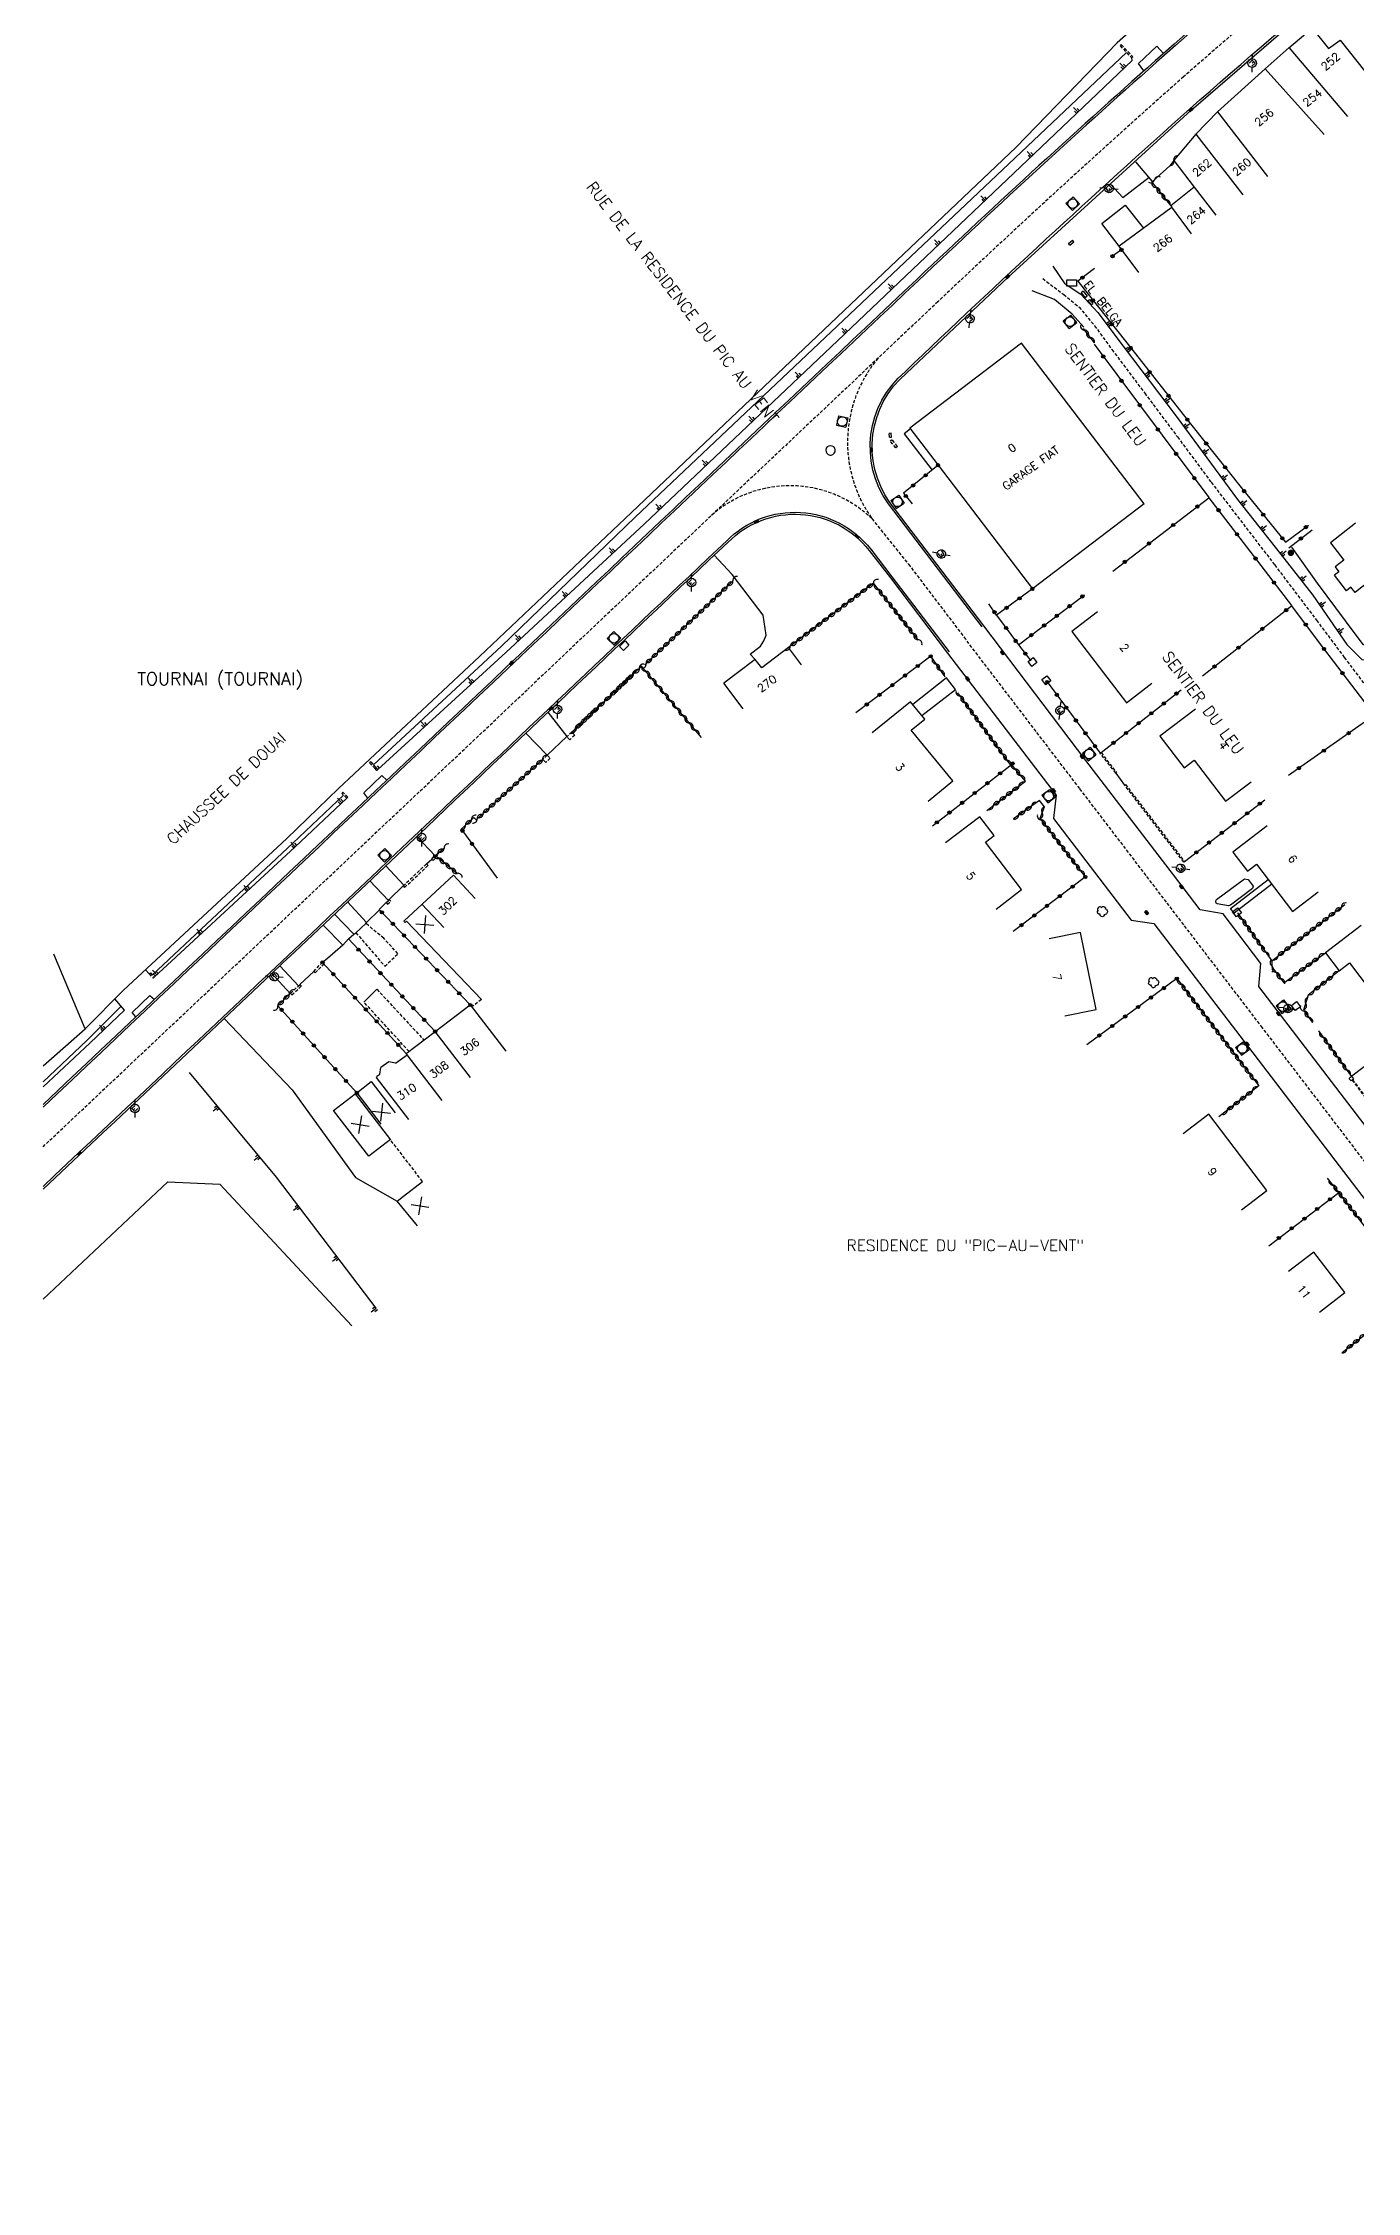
# Model space of a CAD drawing. Header units: millimetres. Extents: x 79000 to 80000, y 143000 to 144000.
# Drawn here: x 79000 to 79205.2, y 143000 to 143335.8 of the extents above; entities that cross this region are included whole.
import ezdxf
from ezdxf.enums import TextEntityAlignment as Align

# ---------------------------------------------------------------- set-up
doc = ezdxf.new("R2010")
doc.units = ezdxf.units.MM
doc.linetypes.add('DASHED', pattern=[0.75, 0.5, -0.25])
doc.layers.get('0').update_dxf_attribs({"linetype": 'CONTINUOUS'})
for name, color, linetype in [('W0001', 6, 'DASHED'), ('W0008', 7, 'CONTINUOUS'), ('W0100', 7, 'CONTINUOUS'), ('W0112', 1, 'DASHED'), ('W0211', 2, 'CONTINUOUS'), ('W0300', 7, 'CONTINUOUS'), ('W0310', 3, 'CONTINUOUS'), ('W0322', 7, 'CONTINUOUS'), ('W0330', 7, 'CONTINUOUS'), ('W0334', 7, 'CONTINUOUS'), ('W0400', 7, 'CONTINUOUS'), ('W0420', 7, 'CONTINUOUS'), ('W0471', 7, 'CONTINUOUS'), ('W0980', 7, 'CONTINUOUS'), ('W0984', 7, 'CONTINUOUS'), ('W0989', 7, 'CONTINUOUS'), ('W0991', 7, 'CONTINUOUS'), ('W1102', 7, 'CONTINUOUS'), ('W1471', 7, 'CONTINUOUS'), ('W1473', 7, 'CONTINUOUS')]:
    doc.layers.add(name, color=color, linetype=linetype)
doc.styles.get("Standard").update_dxf_attribs({"font": 'romans.shx', "width": 0.85})

# ---------------------------------------------------------------- blocks, each defined once
blk = doc.blocks.new('t322o')
at = {"color": 0, "linetype": 'Continuous'}
for radius in [0.25, 0.15]:
    blk.add_circle((0, 0), radius, dxfattribs=at)
blk = doc.blocks.new('t310o')
at = {"color": 0, "linetype": 'Continuous'}
for centre, start, end in [((-0.5, 0.38), 216.8699, 323.1304), ((0.5, -0.37), 36.8699, 143.1303)]:
    blk.add_arc(centre, 0.625, start, end, dxfattribs=at)
blk = doc.blocks.new('t211o')
at = {"color": 0, "linetype": 'Continuous'}
for p, q in [((-0.29, 0.5), (-0.29, 0)), ((0, 1), (0, 0)), ((0.29, 0.5), (0.29, 0))]:
    blk.add_line(p, q, dxfattribs=at)
blk = doc.blocks.new('t991o')
at = {"color": 0, "linetype": 'Continuous'}
for p, q in [((-1, 1), (1, -1)), ((-1, -1), (1, 1))]:
    blk.add_line(p, q, dxfattribs=at)
blk = doc.blocks.new('T300')
for p, q in [((-0.8, 0.51), (-0.86, 0.34)), ((-0.86, 0.34), (-0.86, 0.17)), ((-0.86, 0.17), (-0.74, 0.06)), ((-0.69, 0.63), (-0.8, 0.51)), ((-0.8, -0.06), (-0.74, 0.06)), ((-0.74, 0.06), (-0.69, 0.11)), ((-0.57, 0.69), (-0.69, 0.63)), ((-0.46, 0.69), (-0.57, 0.69)), ((-0.29, 0.63), (-0.46, 0.69)), ((-0.29, 0.63), (-0.17, 0.74)), ((-0.23, 0.57), (-0.29, 0.63)), ((-0.17, 0.74), (-0.06, 0.8)), ((-0.06, 0.8), (0.06, 0.8)), ((0.06, 0.8), (0.23, 0.74)), ((0.23, 0.74), (0.34, 0.63)), ((0.34, 0.63), (0.4, 0.51)), ((0.46, 0.46), (0.34, 0.46)), ((0.4, 0.51), (0.4, 0.46)), ((0.57, 0.4), (0.46, 0.46)), ((0.57, 0.4), (0.69, 0.29)), ((0.69, 0.29), (0.74, 0.17)), ((0.74, 0.06), (0.69, -0.17)), ((0.74, 0.17), (0.74, 0.06)), ((-0.8, -0.17), (-0.8, -0.06)), ((-0.8, -0.23), (-0.8, -0.17)), ((-0.74, -0.34), (-0.8, -0.23)), ((-0.69, -0.4), (-0.74, -0.34)), ((-0.51, -0.46), (-0.69, -0.4)), ((-0.4, -0.46), (-0.51, -0.46)), ((-0.4, -0.46), (-0.34, -0.46)), ((-0.34, -0.46), (-0.34, -0.4)), ((-0.34, -0.51), (-0.34, -0.46)), ((-0.29, -0.63), (-0.34, -0.51)), ((-0.17, -0.74), (-0.29, -0.63)), ((-0.06, -0.8), (-0.17, -0.74)), ((0.06, -0.8), (-0.06, -0.8)), ((0.17, -0.74), (0.06, -0.8)), ((0.23, -0.69), (0.17, -0.74)), ((0.29, -0.46), (0.23, -0.46)), ((0.29, -0.63), (0.23, -0.69)), ((0.46, -0.4), (0.29, -0.46)), ((0.34, -0.51), (0.29, -0.63)), ((0.34, -0.51), (0.34, -0.46)), ((0.57, -0.34), (0.46, -0.4)), ((0.63, -0.29), (0.57, -0.34)), ((0.69, -0.17), (0.63, -0.29))]:
    blk.add_line(p, q)
blk = doc.blocks.new('t112o')
at = {"color": 0, "linetype": 'Continuous'}
for p, q in [((-0.5, 0.5), (0.5, 0.5)), ((-0.5, -0.5), (-0.5, 0.5)), ((0.5, 0.5), (0.5, -0.5)), ((0.5, -0.5), (-0.5, -0.5))]:
    blk.add_line(p, q, dxfattribs=at)
blk = doc.blocks.new('T400')
for p, q in [((-0.15, 0.3), (0.15, 0.3)), ((-0.15, -0.25), (-0.15, 0.3)), ((-0.15, 0.15), (0.15, 0.15)), ((-0.15, 0), (0.15, 0)), ((0.15, 0.3), (0.15, -0.25)), ((-0.15, -0.15), (0.15, -0.15)), ((-0.15, -0.25), (-0.15, -0.3)), ((-0.15, -0.3), (0.15, -0.3)), ((0.15, -0.3), (0.15, -0.25))]:
    blk.add_line(p, q)
blk = doc.blocks.new('T471')
for p, q in [((-0.333334, 0.333334), (-0.333334, -0.333334)), ((-0.333334, 0.333334), (0.333334, 0.333334)), ((-0.333334, 0), (0, 0)), ((0.500001, 0.500001), (1.000002, 1.000002)), ((-0.500001, -0.500001), (-1.000002, -1.000002)), ((-0.333334, -0.333334), (0.333334, -0.333334))]:
    blk.add_line(p, q)
blk.add_ellipse((0, 0), major_axis=(0.471405, 0.471405), ratio=1, start_param=5.4977871438, end_param=11.780972451)
blk = doc.blocks.new('T420')
for p, q in [((0.75, 0.75), (-0.75, 0.75)), ((-0.75, 0.75), (-0.75, -0.75)), ((0.75, 0.75), (0.75, -0.75)), ((0.75, -0.75), (-0.75, -0.75))]:
    blk.add_line(p, q)
blk.add_ellipse((0, 0), major_axis=(-0.53, 0.53), ratio=1, start_param=3.926991, end_param=10.210176)
blk = doc.blocks.new('T1471')
at = {"color": 0, "linetype": 'Continuous', "flags": 128}
blk.add_lwpolyline([(-0.75, -0.5), (-0.75, 0.5), (0.75, 0.5), (0.75, -0.5), (-0.75, -0.5)], dxfattribs=at)
blk = doc.blocks.new('T1473')
at = {"color": 0, "linetype": 'Continuous', "const_width": 0.5, "flags": 128}
blk.add_lwpolyline([(-0.25, 0, 1), (0.25, 0, 1)], format="xyb", close=True, dxfattribs=at)

msp = doc.modelspace()

# ---------------------------------------------------------------- linework, layer by layer
at = {"layer": 'W0001'}
for points in [[(79467.79, 143518.95, -0.003365), (79463.09, 143516.72, 0.010296), (79426.15, 143498.23, 0.011449), (79381.09, 143473.44, 0.010017), (79341.24, 143449.67), (79327.84, 143441.47), (79320.81, 143436.98), (79309.64, 143429.95), (79283.84, 143412.99), (79279.34, 143410.09, 0.015358), (79234.88, 143377.73, 0.013678), (79178.09, 143330.46, 0.008242), (79139.73, 143295.32, 0.000587), (79075.69, 143234.77, -0.000167), (79000, 143163.3)], [(79129.43, 143261.44, -0.339616), (79130.36, 143286.48, -0.009249)], [(79104.26, 143261.82, -0.393166), (79129.43, 143261.44)]]:
    msp.add_lwpolyline(points, format="xyb", dxfattribs=at)
for points in [[(79156.11, 143298.94), (79159.39, 143296.45), (79161.78, 143294.49), (79164.2, 143291.57), (79166.92, 143287.85), (79172.03, 143281.05), (79177.15, 143274.2), (79182.41, 143267.12), (79192.33, 143254.2), (79198.86, 143245.56), (79203.2, 143239.76), (79208.91, 143232.15), (79213.6, 143225.87), (79217.12, 143220.7), (79222.37, 143213.74), (79230, 143203.59), (79233.03, 143199.64), (79238.17, 143193.51), (79243.07, 143187.04), (79248.16, 143180.39), (79252.54, 143175.2), (79255.94, 143171.6)], [(79129.43, 143261.44), (79135.14, 143254.33), (79144.08, 143242.58)], [(79329.4, 143000), (79319.2, 143013.35), (79303.72, 143033.57), (79289.6, 143052.05), (79276.71, 143068.98), (79265.2, 143084.03), (79247.43, 143107.27), (79219.97, 143143.16), (79210.13, 143156.1), (79190.41, 143181.91), (79175.42, 143201.53), (79161.89, 143219.26), (79144.08, 143242.58)]]:
    msp.add_lwpolyline(points, dxfattribs=at)
at = {"layer": 'W0008'}
for p, q in [((79159.63, 143298.11), (79157.74, 143300.86)), ((79157.94, 143295.68), (79154.45, 143297.03))]:
    msp.add_line(p, q, dxfattribs=at)
for points in [[(79276.8, 143413.81, 0.015362), (79232.11, 143381.27, 0.013682), (79175.11, 143333.84, 0.008242), (79136.64, 143298.59, 0.000587), (79072.6, 143238.04, -0.00016), (79000, 143169.49, -0.000305)], [(79146.65, 143244.53), (79132.01, 143263.77, -0.391148), (79134.64, 143284.4, -0.009263), (79179.08, 143325.46, -0.013213), (79230.91, 143368.75, -0.016134), (79281.55, 143405.91)], [(79000, 143157.11, 0.001121), (79059.71, 143213.48, -0.000406), (79106.76, 143257.98, -0.452611), (79129.25, 143256.66), (79132.56, 143252.36), (79141.5, 143240.61)], [(79310.26, 143151.78, -0.070483), (79310.36, 143148.22, -0.196946), (79305.57, 143139.88), (79287.01, 143125.68), (79270.47, 143113.05, -0.196382), (79258.1, 143109, -0.218252), (79245.53, 143115.47), (79241.72, 143120.46), (79242.05, 143124.11), (79220.62, 143152.1), (79217.15, 143152.66), (79189.84, 143188.36), (79190.16, 143191.91), (79184.26, 143199.71), (79180.67, 143200.31), (79176.51, 143205.79), (79162.86, 143223.65), (79146.89, 143244.71)]]:
    msp.add_lwpolyline(points, format="xyb", dxfattribs=at)
for points in [[(79162.54, 143291.35), (79160.68, 143293.38), (79157.93, 143295.69)], [(79159.62, 143298.12), (79162.05, 143296.49), (79164.03, 143294.38), (79164.69, 143293.63)], [(79141.26, 143240.43), (79158.19, 143218.23), (79157.81, 143214.58), (79169.92, 143198.72), (79173.46, 143198.21), (79187.57, 143179.74), (79207.29, 143153.93), (79217.14, 143141), (79244.6, 143105.1), (79262.36, 143081.86), (79273.87, 143066.81), (79286.76, 143049.89), (79300.89, 143031.4), (79316.37, 143011.18), (79324.91, 143000)], [(79028.28, 143183.33), (79038.92, 143172.21), (79048.82, 143158.49), (79055.29, 143154.78)]]:
    msp.add_lwpolyline(points, dxfattribs=at)
at = {"layer": 'W0100'}
for p, q in [((79171.12, 143299.87), (79168.06, 143304.03)), ((79162.43, 143297), (79163.05, 143296.2)), ((79163.05, 143296.2), (79162.71, 143295.94)), ((79163.17, 143295.47), (79163.41, 143295.68)), ((79163.41, 143295.68), (79163.93, 143295.05)), ((79171.95, 143263.77), (79152.78, 143288.85)), ((79171.95, 143263.77), (79154.49, 143250.46)), ((79204.97, 143260.74), (79201.02, 143257.67)), ((79201.02, 143257.67), (79203.11, 143254.97)), ((79202.36, 143253.14), (79201.65, 143252.59)), ((79203.11, 143254.97), (79201.75, 143253.92)), ((79201.75, 143253.92), (79202.36, 143253.14)), ((79118.43, 143238.59), (79116.41, 143241.29)), ((79109.33, 143231.74), (79106.32, 143235.74)), ((79067.49, 143202.09), (79064.09, 143205.76)), ((79052.6, 143174.67), (79052.77, 143175.71)), ((79055.03, 143176.38), (79054, 143176.57)), ((79054.27, 143164.42), (79050.88, 143161.82)), ((79056.27, 143155.59), (79059.26, 143157.89)), ((79058.48, 143150.93), (79055.29, 143154.78))]:
    msp.add_line(p, q, dxfattribs=at)
for points in [[(79194.54, 143335.01), (79198.19, 143338.06), (79200.75, 143334.9), (79202.53, 143336.2)], [(79194.57, 143335.04), (79190.85, 143331.7), (79183.4, 143324.97), (79180.04, 143321.51), (79176.66, 143317.57), (79176.71, 143317.53), (79176.57, 143317.37), (79179.75, 143313.25), (79176.1, 143310.31), (79176.29, 143310.08), (79176.11, 143309.95), (79168.06, 143304.03)], [(79331.07, 143249.65), (79308.11, 143283.71), (79302.54, 143291.92), (79296.82, 143300.29), (79289.48, 143311.34), (79279.93, 143303.95), (79272.04, 143297.8), (79264.12, 143291.67), (79257.8, 143286.76), (79249.94, 143280.65), (79235.74, 143269.61), (79229.41, 143264.72), (79223.06, 143259.79), (79216.72, 143254.89), (79208.33, 143248.29), (79206.25, 143250.99), (79204.87, 143249.92), (79204.24, 143250.73), (79203.53, 143250.17), (79201.65, 143252.59)], [(79162.43, 143297), (79162.1, 143296.74), (79162.71, 143295.94)], [(79163.17, 143295.47), (79163.69, 143294.85), (79163.93, 143295.05)], [(79152.78, 143288.85), (79135.37, 143275.55), (79139.76, 143269.78), (79154.49, 143250.46)], [(79164.64, 143246.86), (79160.67, 143243.82), (79169.17, 143232.68), (79173.15, 143235.71)], [(79116.41, 143241.29), (79112.23, 143238.12), (79111.23, 143239.43), (79106.32, 143235.74)], [(79138.2, 143217.29), (79142.07, 143220.45), (79135.59, 143228.37), (79137.69, 143230.09), (79135.44, 143232.84), (79129.47, 143227.96)], [(79179.96, 143231.69), (79174.4, 143227.45), (79178.17, 143222.51), (79179.76, 143223.72), (79184.66, 143217.28), (79188.64, 143220.32)], [(79148.83, 143200.44), (79152.8, 143203.48), (79147.16, 143210.87), (79148.55, 143211.93), (79146.31, 143214.87), (79140.95, 143210.78)], [(79191.18, 143213.43), (79185.8, 143209.31), (79188.06, 143206.36), (79189.48, 143207.44), (79195.13, 143200.07), (79199.1, 143203.12)], [(79068.45, 143186.31), (79056.75, 143198.54), (79056.54, 143198.32), (79056.33, 143198.54), (79056.4, 143198.61), (79056.39, 143198.62), (79064.09, 143205.76)], [(79159.56, 143183.75), (79164.46, 143184.74), (79162.02, 143196.79), (79157.12, 143195.8)], [(79205.81, 143197.87), (79200.24, 143193.62), (79202.4, 143190.8), (79203.99, 143192.02), (79210.33, 143183.72), (79214.3, 143186.75)], [(79055.03, 143176.38), (79056.88, 143177.67), (79056.73, 143177.86), (79061.24, 143181.31), (79066.72, 143185.46)], [(79052.02, 143174.12), (79052.2, 143174.27), (79052.14, 143174.35), (79052.6, 143174.67)], [(79050.88, 143161.82), (79045.37, 143168.97), (79048.77, 143171.57)], [(79049, 143171.73), (79051.23, 143173.48)], [(79187.15, 143153.43), (79191.12, 143156.46), (79182.03, 143168.38), (79178.05, 143165.35)], [(79000, 143139.47), (79019.47, 143157.84), (79027.61, 143157.46), (79048.23, 143135.31)], [(79055.29, 143154.78), (79056.27, 143155.59)], [(79199.34, 143137.47), (79203.3, 143140.52), (79198.42, 143146.85), (79194.46, 143143.8)]]:
    msp.add_lwpolyline(points, dxfattribs=at)
at = {"layer": 'W0100', "flags": 128}
for points in [[(79202.53, 143336.2), (79208.93, 143328.11)], [(79066.72, 143185.46), (79072.28, 143178.23)], [(79054, 143176.57), (79052.77, 143175.71)], [(79048.77, 143171.57), (79054.27, 143164.41)], [(79049, 143171.73), (79052.77, 143166.82)], [(79051.23, 143173.48), (79055, 143168.58)], [(79052.02, 143174.12), (79057.06, 143167.56)]]:
    msp.add_lwpolyline(points, dxfattribs=at)
at = {"layer": 'W0112'}
for p, q in [((79168.37, 143335.49), (79168.19, 143335.32)), ((79170, 143333.41), (79170.18, 143333.58)), ((79133.41, 143272.71), (79132.61, 143273.81)), ((79133.41, 143272.71), (79133.15, 143272.49)), ((79082.25, 143226.89), (79081.8, 143227.37)), ((79082.59, 143228.1), (79083.04, 143227.61)), ((79051.17, 143223.46), (79050.99, 143223.29)), ((79052.3, 143222.26), (79052.11, 143222.09)), ((79078.51, 143223.33), (79078.04, 143223.81)), ((79078.73, 143224.48), (79079.2, 143224.01)), ((79046.83, 143218.7), (79046.65, 143218.52)), ((79047.6, 143217.93), (79047.42, 143217.76)), ((79060.7, 143208.26), (79060.95, 143208.03)), ((79061.35, 143208.47), (79061.1, 143208.7)), ((79059.9, 143207.52), (79060.14, 143207.27)), ((79054.07, 143201.93), (79054.31, 143201.68)), ((79056.22, 143204.06), (79056.46, 143203.81)), ((79053.56, 143201.45), (79053.8, 143201.2)), ((79043.64, 143192.11), (79043.88, 143191.88)), ((79016.59, 143190.33), (79016.79, 143190.49)), ((79017.38, 143189.8), (79017.18, 143189.63)), ((79040.11, 143188.64), (79040.34, 143188.39)), ((79042.27, 143190.71), (79042.51, 143190.47)), ((79038.62, 143187.28), (79038.85, 143187.03)), ((79068.45, 143186.31), (79066.95, 143185.15)), ((79059.26, 143157.89), (79054.25, 143164.41))]:
    msp.add_line(p, q, dxfattribs=at)
for points in [[(79168.19, 143335.32), (79170, 143333.41)], [(79168.37, 143335.49), (79170.18, 143333.58)], [(79133.15, 143272.49), (79132.28, 143273.57), (79132.61, 143273.81)], [(79082.59, 143228.1), (79081.8, 143227.37)], [(79083.04, 143227.61), (79082.25, 143226.89)], [(79050.99, 143223.29), (79052.11, 143222.09)], [(79051.17, 143223.46), (79052.3, 143222.26)], [(79078.73, 143224.48), (79078.04, 143223.81)], [(79079.2, 143224.01), (79078.51, 143223.33)], [(79047.42, 143217.76), (79046.65, 143218.52)], [(79047.6, 143217.93), (79046.83, 143218.7)], [(79060.7, 143208.26), (79061.1, 143208.7)], [(79060.95, 143208.03), (79061.35, 143208.47)], [(79056.22, 143204.06), (79059.9, 143207.52)], [(79056.46, 143203.81), (79060.14, 143207.27)], [(79053.56, 143201.45), (79054.07, 143201.93)], [(79053.8, 143201.2), (79054.31, 143201.68)], [(79048.86, 143196.75), (79053.37, 143191.5), (79055.41, 143193.47), (79053.2, 143195.88), (79050.41, 143198.21)], [(79042.27, 143190.71), (79043.64, 143192.11)], [(79042.51, 143190.47), (79043.88, 143191.88)], [(79016.59, 143190.33), (79017.18, 143189.63)], [(79016.79, 143190.49), (79017.38, 143189.8)], [(79038.62, 143187.28), (79040.11, 143188.64)], [(79038.85, 143187.03), (79040.34, 143188.39)], [(79057.16, 143178.19), (79050.11, 143185.9)], [(79052.15, 143187.9), (79059.49, 143179.97)]]:
    msp.add_lwpolyline(points, dxfattribs=at)
for points in [[(79165.22, 143224.88), (79167.62, 143221.78), (79167.5, 143221.69), (79165.1, 143224.79)], [(79178.12, 143207.78), (79168.9, 143219.81), (79169.02, 143219.9), (79178.24, 143207.87)], [(79203.92, 143173.99), (79204.25, 143173.61), (79204.39, 143173.75), (79213.32, 143161.9), (79213.15, 143161.77), (79213.48, 143161.38), (79213.89, 143161.69), (79213.6, 143162.11), (79213.43, 143161.99), (79204.5, 143173.83), (79204.67, 143173.93), (79204.39, 143174.35)]]:
    msp.add_lwpolyline(points, close=True, dxfattribs=at)
at = {"layer": 'W0211'}
for p, q in [((79017.08, 143190.14), (79038.99, 143210.72)), ((79016.59, 143190.33), (79016.01, 143190.96))]:
    msp.add_line(p, q, dxfattribs=at)
for points in [[(79052.3, 143222.26), (79072.25, 143240.55), (79093.85, 143260.57), (79123.08, 143288.27), (79153.73, 143317.45), (79170.1, 143333.04), (79170, 143333.41)], [(79092.48, 143261.66), (79152.75, 143318.71), (79169.2, 143334.26)], [(79164.7, 143293.63), (79168.69, 143288.39), (79176.94, 143277.47), (79186.54, 143264.42), (79193.17, 143255.99), (79198.28, 143249.48), (79203.61, 143241.77), (79205.95, 143239.44), (79208.88, 143239.34), (79213.8, 143239.25)], [(79051.63, 143222.98), (79071.59, 143241.49), (79092.48, 143261.66)], [(79213.43, 143240.25), (79208.15, 143240.82), (79206.15, 143241.77), (79203.4, 143245.46), (79199.01, 143251.38), (79195.01, 143256.99)], [(79017.38, 143189.8), (79039.39, 143210.17), (79047.42, 143217.76)], [(79038.99, 143210.72), (79046.91, 143218.26)], [(79000, 143172.69), (79007.38, 143179.52), (79012.7, 143184.67), (79011.23, 143186.43)], [(79000, 143173.43), (79006.85, 143179.89), (79012.19, 143185.29)], [(79052.04, 143138.1), (79036.48, 143158.54), (79022.85, 143174.92)]]:
    msp.add_lwpolyline(points, dxfattribs=at)
at = {"layer": 'W0310'}
msp.add_line((79164.2, 143288.9), (79162.46, 143291.13), dxfattribs=at)
for points in [[(79176.57, 143317.37), (79175.96, 143316.58)], [(79173.94, 143314.71), (79173.12, 143314), (79176.1, 143310.31)], [(79107.74, 143251.71), (79093.97, 143238.6)], [(79136.62, 143242.53), (79129.66, 143251.34), (79116.41, 143241.29)], [(79140.86, 143236.71), (79138.61, 143239.93)], [(79102.8, 143227.24), (79093.48, 143238.37), (79082.59, 143228.1)], [(79151.12, 143222.94), (79142.83, 143234.21)], [(79077.98, 143223.8), (79067.62, 143214.4), (79067.26, 143214.76), (79065.24, 143212.88)], [(79147.4, 143215.84), (79153.42, 143220.43), (79151.23, 143223.03)], [(79162.77, 143205.46), (79155.7, 143214.64), (79156.39, 143216.42), (79155.58, 143217.38), (79151.53, 143214.54)], [(79064.67, 143206.01), (79061.22, 143208.81), (79062.67, 143210.01)], [(79186.52, 143199.85), (79191.86, 143192.35), (79191.87, 143191.42), (79193.77, 143188.9), (79200.24, 143193.62)], [(79191.86, 143192.35), (79203.29, 143201.17)], [(79177.05, 143189.57), (79189.84, 143172.81), (79183.6, 143167.98)], [(79202.4, 143190.8), (79197.58, 143187), (79196.84, 143184.62), (79198.17, 143182.78)], [(79036.69, 143185.33), (79038.62, 143187.28)], [(79199.18, 143181.4), (79204.31, 143174.28)], [(79206.78, 143150.38), (79202.34, 143156.15), (79200.58, 143158.38)], [(79202.85, 143131.15), (79214.57, 143140.36), (79210.49, 143145.41)]]:
    msp.add_lwpolyline(points, dxfattribs=at)
at = {"layer": 'W0322'}
msp.add_line((79194.54, 143256.89), (79198.16, 143259.67), dxfattribs=at)
for points in [[(79168.47, 143303.47), (79167.01, 143302.43)], [(79164.2, 143300.54), (79161.58, 143298.53), (79169.22, 143288.88), (79179.4, 143276.01), (79187.07, 143266.32), (79194.04, 143257.74), (79197.62, 143260.41)], [(79164.14, 143288.69), (79174.75, 143274.46), (79182.05, 143264.73)], [(79139.76, 143269.78), (79134.37, 143265.4), (79135.74, 143263.77)], [(79167.03, 143253.24), (79182.07, 143264.71), (79188.47, 143256.34), (79194.98, 143247.85)], [(79154.49, 143250.46), (79148.9, 143246.35), (79147.71, 143248.11)], [(79152.33, 143241.73), (79162.61, 143249.52)], [(79148.9, 143246.35), (79152.33, 143241.73), (79154.27, 143239.24)], [(79181.07, 143236.87), (79194.98, 143247.82), (79199.29, 143242.05), (79207.88, 143230.77)], [(79138.61, 143239.93), (79126.9, 143231.11)], [(79156.82, 143235.92), (79165.1, 143224.78), (79165.1, 143224.79)], [(79165.22, 143224.88), (79177.7, 143234.67)], [(79220.62, 143213.77), (79214.22, 143222.22), (79207.89, 143230.74), (79194.5, 143221.32)], [(79138.89, 143213.47), (79151.42, 143223.18)], [(79178.24, 143207.87), (79190.79, 143217.5)], [(79065.51, 143212.64), (79070.92, 143205.27)], [(79162.77, 143205.46), (79151.49, 143196.95)], [(79066.72, 143185.46), (79052.48, 143200.39), (79053.56, 143201.45)], [(79061.24, 143181.32), (79047.69, 143195.78)], [(79043.64, 143192.11), (79056.73, 143177.86)], [(79177.05, 143189.57), (79162.99, 143179.25)], [(79049, 143171.73), (79036.69, 143185.33)], [(79216.67, 143183.65), (79204.4, 143174.34)], [(79191.4, 143147.85), (79202.34, 143156.15)]]:
    msp.add_lwpolyline(points, dxfattribs=at)
at = {"layer": 'W0330'}
for points in [[(79183.18, 143366.21), (79187.76, 143359.91), (79189.89, 143355.36), (79167.73, 143335.78), (79151.98, 143319.5), (79091.9, 143262.41), (79068.16, 143239.91), (79046.14, 143219.3), (79038.09, 143211.44), (79012.55, 143187.76), (79006.58, 143181.74)], [(79000, 143175.97), (79006.58, 143181.74), (79001.71, 143193.4)]]:
    msp.add_lwpolyline(points, dxfattribs=at)
at = {"layer": 'W0334'}
for p, q in [((79168.6, 143311.6), (79166.66, 143313.73)), ((79160.35, 143304.15), (79160.97, 143304.66)), ((79160.97, 143304.66), (79160.75, 143304.93)), ((79132.16, 143274.15), (79132.12, 143274.75)), ((79132.16, 143274.15), (79132.48, 143274.16)), ((79107.63, 143252.72), (79104.8, 143255.72)), ((79090.89, 143242.33), (79090.02, 143241.47)), ((79078.73, 143224.48), (79081.81, 143227.4)), ((79059.9, 143207.52), (79060.7, 143208.26)), ((79061.1, 143208.7), (79061.24, 143208.78))]:
    msp.add_line(p, q, dxfattribs=at)
for points in [[(79281.17, 143417.08), (79276.63, 143414.05, 0.015362), (79231.93, 143381.51, 0.013682), (79174.91, 143334.06, 0.008242), (79136.43, 143298.81, 0.000587), (79072.39, 143238.26, -0.00016), (79000, 143169.9, -0.000305)], [(79146.89, 143244.71), (79132.25, 143263.95, -0.391228), (79134.84, 143284.17), (79150.69, 143299.17), (79179.28, 143325.23), (79198.96, 143342.22), (79211.15, 143352.44), (79231.1, 143368.51), (79234.8, 143371.38), (79258.53, 143389.27), (79281.72, 143405.67)], [(79000, 143156.69, 0.001125), (79059.91, 143213.26, -0.000406), (79106.97, 143257.76, -0.4527), (79129.01, 143256.48), (79132.32, 143252.17), (79141.26, 143240.43)]]:
    msp.add_lwpolyline(points, format="xyb", dxfattribs=at)
for points in [[(79171.92, 143331.4), (79171.04, 143332.54), (79173.9, 143335.23), (79174.98, 143334.12)], [(79173.27, 143314.13), (79170.64, 143317.19)], [(79175.96, 143316.58), (79173.94, 143314.71)], [(79168.6, 143311.6), (79172.72, 143314.77)], [(79168.06, 143304.03), (79165.33, 143307.56), (79169, 143310.43), (79171.86, 143306.83)], [(79160.35, 143304.15), (79160.13, 143304.42), (79160.75, 143304.93)], [(79135.44, 143275.46), (79134.47, 143274.68), (79138.82, 143269.01)], [(79132.48, 143274.16), (79132.46, 143274.78), (79132.12, 143274.75)], [(79111.23, 143239.43), (79110.44, 143240.26), (79112.05, 143241.51), (79112.58, 143242.33), (79112.93, 143243.25), (79112.45, 143246.34), (79107.63, 143252.72)], [(79090.89, 143242.33), (79091.49, 143241.67), (79090.67, 143240.85), (79090.02, 143241.47)], [(79137.21, 143230.68), (79142.47, 143234.76), (79141.07, 143236.55), (79135.8, 143232.4)], [(79078.84, 143231.18), (79081.81, 143227.4)], [(79078.73, 143224.48), (79075.4, 143227.92)], [(79167.5, 143221.69), (79168.9, 143219.81)], [(79050.72, 143217.79), (79050.1, 143218.61), (79052.89, 143221.3), (79053.7, 143220.6)], [(79061.24, 143208.78), (79058.37, 143211.8)], [(79053.52, 143207.2), (79056.37, 143204.2)], [(79191.87, 143204.33), (79186, 143199.82), (79185.44, 143200.54), (79191.3, 143205.06)], [(79047.56, 143201.56), (79050.52, 143198.35), (79052.55, 143200.32)], [(79053.94, 143201.8), (79051.04, 143204.85)], [(79048.52, 143196.52), (79045.53, 143199.63)], [(79043.75, 143197.95), (79046.84, 143194.79), (79044.4, 143192.7), (79043.64, 143192.11)], [(79039.92, 143188.47), (79036.98, 143191.55)], [(79035.74, 143190.38), (79038.59, 143187.24)], [(79040.11, 143188.64), (79042.27, 143190.71)], [(79014.52, 143183.61), (79013.93, 143184.3), (79016.68, 143186.95), (79017.4, 143186.32)], [(79050.11, 143185.9), (79052.15, 143187.9)]]:
    msp.add_lwpolyline(points, dxfattribs=at)
for points in [[(79123.09, 143271.38, 12.13292), (79122.85, 143271.38, 0.08242)], [(79188.96, 143204.02), (79188.89, 143203.65), (79185.45, 143201.04), (79185.11, 143200.97), (79183.37, 143201.27, -0.584694), (79183.24, 143201.91), (79187.64, 143205.14), (79188.17, 143205.07)]]:
    msp.add_lwpolyline(points, format="xyb", close=True, dxfattribs=at)
at = {"layer": 'W0334', "flags": 128}
for points in [[(79053.94, 143201.8), (79054.07, 143201.93), (79056.22, 143204.06), (79056.37, 143204.2)], [(79046.84, 143194.79), (79047.69, 143195.78), (79048.52, 143196.52), (79048.86, 143196.75), (79050.41, 143198.21), (79050.52, 143198.35)]]:
    msp.add_lwpolyline(points, dxfattribs=at)
at = {"layer": 'W1102'}
for p, q in [((79203.76, 143324.24), (79194.57, 143335.04)), ((79200.04, 143321.47), (79190.85, 143331.7)), ((79179.35, 143305.92), (79176.29, 143310.08)), ((79062.6, 143197.56), (79059.17, 143201.2)), ((79066.73, 143174.14), (79061.24, 143181.31)), ((79062.33, 143170.55), (79056.88, 143177.67))]:
    msp.add_line(p, q, dxfattribs=at)
at = {"layer": 'W1102', "flags": 128}
for points in [[(79183.4, 143324.97), (79191.2, 143314.87)], [(79180.04, 143321.51), (79187.37, 143312.01)], [(79179.75, 143313.25), (79183.15, 143308.85)]]:
    msp.add_lwpolyline(points, dxfattribs=at)

# ---------------------------------------------------------------- block references
at = {"layer": 'W0112'}
for p, rotation in [((79154.51, 143239.05), 307.8745463273537), ((79156.68, 143236.2), 307.8745463273537), ((79186.45, 143199.94), 217.4991099214818), ((79195.64, 143185.28), 307.0505886460347)]:
    msp.add_blockref('t112o', p, dxfattribs=dict(at, rotation=rotation))
at = {"layer": 'W0211'}
for p, rotation in [((79168.86, 143331.86), 43.6083333618557), ((79161.62, 143324.96), 43.6083333618557), ((79154.38, 143318.07), 43.6083333618557), ((79147.13, 143311.17), 43.5930013312524), ((79139.89, 143304.28), 43.5930013312524), ((79132.65, 143297.38), 43.5930013312524), ((79166.21, 143291.64), 307.2715486143194), ((79125.41, 143290.49), 43.5930013312524), ((79169.24, 143287.66), 307.0959880534976), ((79118.15, 143283.6), 43.46678190485), ((79172.25, 143283.67), 307.0959880534976), ((79175.27, 143279.68), 307.0959880534976), ((79110.9, 143276.72), 43.46678190485), ((79178.26, 143275.68), 306.3110396626673), ((79181.22, 143271.65), 306.3110396626673), ((79103.64, 143269.84), 43.46678190485), ((79184.18, 143267.62), 306.3110396626673), ((79096.38, 143262.96), 43.46678190485), ((79187.17, 143263.61), 308.2101244271967), ((79190.26, 143259.68), 308.2101244271967), ((79089.07, 143256.14), 42.8149210610475), ((79193.35, 143255.75), 308.1063666570671), ((79196.44, 143251.82), 308.1063666570671), ((79081.74, 143249.34), 42.8149210610475), ((79199.43, 143247.81), 304.6777730728901), ((79074.4, 143242.54), 42.8149210610475), ((79202.27, 143243.7), 304.6777730728901), ((79067.04, 143235.78), 42.50763801002071), ((79059.67, 143229.02), 42.50763801002071), ((79052.3, 143222.26), 42.50763801002071), ((79046.66, 143217.04), 43.3774777619208), ((79039.39, 143210.17), 43.3774777619208), ((79032.05, 143203.38), 42.78165031739609), ((79024.72, 143196.59), 42.78165031739609), ((79017.77, 143190.17), 42.78165031739609), ((79009.52, 143181.6), 44.02736507728289), ((79027.33, 143169.54), 129.77286855582), ((79033.73, 143161.85), 129.77286855582), ((79039.93, 143154.01), 127.271062754141), ((79045.99, 143146.05), 127.271062754141), ((79052.04, 143138.1), 127.271062754141)]:
    msp.add_blockref('t211o', p, dxfattribs=dict(at, rotation=rotation))
at = {"layer": 'W0300', "rotation": 352.6330791846468}
for p in [(79165.47, 143200.04), (79173.46, 143188.94)]:
    msp.add_blockref('T300', p, dxfattribs=at)
at = {"layer": 'W0310'}
for p, rotation in [((79176.57, 143317.37), 231.795109600916), ((79173.56, 143314.4), 203.373169870312), ((79173.78, 143313.19), 308.907402048476), ((79174.56, 143312.22), 308.907402048476), ((79175.35, 143311.25), 308.907402048476), ((79162.66, 143290.88), 127.8982202160048), ((79163.58, 143289.69), 127.8982202160048), ((79107.74, 143251.71), 223.585382175524), ((79129.64, 143251.32), 217.186637166395), ((79104.12, 143248.26), 223.585382175524), ((79105.02, 143249.13), 223.585382175524), ((79105.93, 143249.99), 223.585382175524), ((79106.84, 143250.85), 223.585382175524), ((79125.65, 143248.3), 217.186637166395), ((79126.65, 143249.06), 217.186637166395), ((79127.64, 143249.81), 217.186637166395), ((79128.64, 143250.57), 217.186637166395), ((79130.42, 143250.38), 128.343005640359), ((79131.19, 143249.4), 128.343005640359), ((79131.97, 143248.42), 128.343005640359), ((79100.5, 143244.82), 223.585382175524), ((79101.4, 143245.68), 223.585382175524), ((79102.31, 143246.54), 223.585382175524), ((79103.21, 143247.4), 223.585382175524), ((79120.67, 143244.52), 217.186637166395), ((79121.67, 143245.28), 217.186637166395), ((79122.66, 143246.03), 217.186637166395), ((79123.66, 143246.79), 217.186637166395), ((79124.66, 143247.55), 217.186637166395), ((79132.74, 143247.44), 128.343005640359), ((79133.52, 143246.46), 128.343005640359), ((79134.29, 143245.48), 128.343005640359), ((79135.07, 143244.5), 128.343005640359), ((79096.88, 143241.37), 223.585382175524), ((79097.78, 143242.23), 223.585382175524), ((79098.69, 143243.09), 223.585382175524), ((79099.59, 143243.95), 223.585382175524), ((79116.69, 143241.5), 217.186637166395), ((79117.69, 143242.26), 217.186637166395), ((79118.68, 143243.01), 217.186637166395), ((79119.68, 143243.77), 217.186637166395), ((79135.84, 143243.51), 128.343005640359), ((79136.62, 143242.53), 128.343005640359), ((79093.11, 143238.02), 223.296336221226), ((79093.13, 143238.03), 223.2963362212264), ((79094.16, 143238.78), 223.585382175524), ((79094.13, 143237.59), 129.9511131421535), ((79095.07, 143239.65), 223.585382175524), ((79095.97, 143240.51), 223.585382175524), ((79139.43, 143238.75), 124.9982952077401), ((79140.15, 143237.73), 124.9982952077401), ((79089.48, 143234.59), 223.296336221226), ((79089.85, 143234.95), 223.2963362212264), ((79090.38, 143235.45), 223.296336221226), ((79090.94, 143235.98), 223.2963362212264), ((79091.29, 143236.31), 223.296336221226), ((79092.03, 143237.01), 223.2963362212264), ((79092.2, 143237.17), 223.296336221226), ((79095.09, 143236.44), 129.9511131421535), ((79096.06, 143235.29), 129.9511131421535), ((79085.84, 143231.16), 223.296336221226), ((79086.58, 143231.86), 223.2963362212264), ((79086.75, 143232.02), 223.296336221226), ((79087.66, 143232.88), 223.296336221226), ((79087.67, 143232.89), 223.2963362212264), ((79088.57, 143233.74), 223.296336221226), ((79088.76, 143233.92), 223.2963362212264), ((79097.02, 143234.14), 129.9511131421535), ((79097.98, 143232.99), 129.9511131421535), ((79098.95, 143231.84), 129.9511131421535), ((79143.18, 143233.73), 126.3692348274189), ((79143.92, 143232.72), 126.3692348274189), ((79144.66, 143231.72), 126.3692348274189), ((79083.11, 143228.59), 223.296336221226), ((79083.3, 143228.78), 223.2963362212264), ((79084.02, 143229.45), 223.296336221226), ((79084.39, 143229.8), 223.2963362212264), ((79084.93, 143230.31), 223.296336221226), ((79085.48, 143230.83), 223.2963362212264), ((79099.91, 143230.69), 129.9511131421535), ((79100.87, 143229.54), 129.9511131421535), ((79101.84, 143228.39), 129.9511131421535), ((79145.4, 143230.71), 126.3692348274189), ((79146.14, 143229.7), 126.3692348274189), ((79146.88, 143228.7), 126.3692348274189), ((79147.63, 143227.69), 126.3692348274189), ((79148.37, 143226.68), 126.3692348274189), ((79149.11, 143225.68), 126.3692348274189), ((79149.85, 143224.67), 126.3692348274189), ((79075.21, 143221.28), 222.2037999525), ((79076.13, 143222.12), 222.2037999525), ((79077.06, 143222.96), 222.2037999525), ((79077.98, 143223.8), 222.2037999525), ((79150.59, 143223.67), 126.3692348274189), ((79151.85, 143222.29), 130.2567671842137), ((79152.66, 143221.33), 130.2567671842137), ((79071.5, 143217.92), 222.2037999525), ((79072.43, 143218.76), 222.2037999525), ((79073.35, 143219.6), 222.2037999525), ((79074.28, 143220.44), 222.2037999525), ((79150.38, 143218.12), 37.33881565459635), ((79151.38, 143218.87), 37.33881565459635), ((79152.37, 143219.63), 37.33881565459635), ((79066.9, 143214.42), 222.882809896721), ((79067.8, 143214.56), 222.2037999525), ((79068.72, 143215.4), 222.2037999525), ((79069.65, 143216.24), 222.2037999525), ((79070.58, 143217.08), 222.2037999525), ((79148.39, 143216.6), 37.33881565459635), ((79149.39, 143217.36), 37.33881565459635), ((79152.32, 143215.09), 215.0474770642248), ((79153.34, 143215.8), 215.0474770642248), ((79154.36, 143216.52), 215.0474770642248), ((79155.9, 143214.37), 127.6166920137713), ((79156.03, 143215.48), 68.65097258405795), ((79065.98, 143213.57), 222.882809896721), ((79156.67, 143213.38), 127.6166920137713), ((79157.43, 143212.39), 127.6166920137713), ((79158.19, 143211.4), 127.6166920137713), ((79061.65, 143209.16), 39.6909391361712), ((79061.76, 143208.37), 141.031600228891), ((79062.62, 143209.96), 39.6909391361712), ((79062.73, 143207.59), 141.031600228891), ((79158.96, 143210.41), 127.6166920137713), ((79159.72, 143209.42), 127.6166920137713), ((79160.48, 143208.43), 127.6166920137713), ((79161.25, 143207.44), 127.6166920137713), ((79063.7, 143206.8), 141.031600228891), ((79064.67, 143206.01), 141.031600228891), ((79162.01, 143206.45), 127.6166920137713), ((79202.75, 143200.76), 37.6678359101256), ((79187.25, 143198.84), 305.4474582312737), ((79187.97, 143197.82), 305.4474582312737), ((79198.79, 143197.7), 37.6678359101256), ((79199.78, 143198.46), 37.6678359101256), ((79200.77, 143199.23), 37.6678359101256), ((79201.76, 143199.99), 37.6678359101256), ((79188.7, 143196.8), 305.4474582312737), ((79189.42, 143195.78), 305.4474582312737), ((79190.15, 143194.76), 305.4474582312737), ((79194.83, 143194.64), 37.6678359101256), ((79195.82, 143195.41), 37.6678359101256), ((79196.81, 143196.17), 37.6678359101256), ((79197.8, 143196.94), 37.6678359101256), ((79190.87, 143193.75), 305.4474582312737), ((79191.87, 143191.56), 270.7087008640857), ((79192.54, 143190.54), 307.0505886460347), ((79192.85, 143193.12), 37.6678359101256), ((79193.84, 143193.88), 37.6678359101256), ((79197.17, 143191.38), 36.08389489423781), ((79198.18, 143192.12), 36.08389489423781), ((79199.19, 143192.85), 36.08389489423781), ((79177.71, 143188.71), 127.3476345068856), ((79178.46, 143187.72), 127.3476345068856), ((79193.29, 143189.54), 307.0505886460347), ((79195.15, 143189.91), 36.08389489423781), ((79196.16, 143190.64), 36.08389489423781), ((79198.47, 143187.7), 218.3240129157798), ((79199.46, 143188.48), 218.3240129157798), ((79200.44, 143189.25), 218.3240129157798), ((79201.42, 143190.03), 218.3240129157798), ((79036.69, 143185.33), 45.0975221217318), ((79037.57, 143186.22), 45.0975221217318), ((79038.45, 143187.1), 45.0975221217318), ((79179.22, 143186.72), 127.3476345068856), ((79179.98, 143185.73), 127.3476345068856), ((79180.74, 143184.74), 127.3476345068856), ((79196.92, 143184.52), 305.8422002233668), ((79197.18, 143185.69), 252.6305940955007), ((79181.5, 143183.74), 127.3476345068856), ((79182.26, 143182.75), 127.3476345068856), ((79183.01, 143181.76), 127.3476345068856), ((79183.77, 143180.76), 127.3476345068856), ((79197.65, 143183.51), 305.8422002233668), ((79184.53, 143179.77), 127.3476345068856), ((79185.29, 143178.77), 127.3476345068856), ((79186.05, 143177.78), 127.3476345068856), ((79199.91, 143180.39), 305.7445945206757), ((79200.64, 143179.37), 305.7445945206757), ((79201.37, 143178.36), 305.7445945206757), ((79202.1, 143177.34), 305.7445945206757), ((79186.81, 143176.79), 127.3476345068856), ((79187.56, 143175.79), 127.3476345068856), ((79188.32, 143174.8), 127.3476345068856), ((79189.08, 143173.81), 127.3476345068856), ((79202.83, 143176.33), 305.7445945206757), ((79203.56, 143175.31), 305.7445945206757), ((79186.87, 143170.52), 217.7548099494078), ((79187.86, 143171.28), 217.7548099494078), ((79188.85, 143172.05), 217.7548099494078), ((79184.9, 143168.99), 217.7548099494078), ((79185.89, 143169.75), 217.7548099494078), ((79201.43, 143157.31), 128.28413964098), ((79202.21, 143156.33), 128.28413964098), ((79202.97, 143155.34), 127.527444928865), ((79203.73, 143154.35), 127.527444928865), ((79204.49, 143153.36), 127.527444928865), ((79205.25, 143152.36), 127.527444928865), ((79203.6, 143131.74), 38.16846522057578), ((79204.58, 143132.52), 38.16846522057578), ((79205.57, 143133.29), 38.16846522057578)]:
    msp.add_blockref('t310o', p, dxfattribs=dict(at, rotation=rotation))
at = {"layer": 'W0322'}
for p, rotation in [((79167.01, 143302.43), 218.588082294771), ((79168.4, 143303.42), 215.639551767585), ((79162.31, 143299.09), 217.4403887999344), ((79163.96, 143295.53), 308.3465056503589), ((79166.91, 143291.8), 308.3465056503589), ((79165.56, 143286.78), 306.7077866260957), ((79169.85, 143288.08), 308.3474644524286), ((79168.4, 143282.98), 306.7077866260957), ((79172.8, 143284.35), 308.3474644524286), ((79171.24, 143279.17), 306.7077866260957), ((79175.75, 143280.63), 308.3474644524286), ((79174.08, 143275.36), 306.7077866260957), ((79178.69, 143276.9), 308.3474644524286), ((79181.64, 143273.18), 308.3666312027833), ((79139.76, 143269.78), 219.142945162152), ((79176.93, 143271.56), 306.8915621475341), ((79184.59, 143269.45), 308.3666312027833), ((79134.73, 143264.97), 309.916884634181), ((79135.88, 143266.62), 219.142945162152), ((79137.82, 143268.2), 219.142945162152), ((79179.78, 143267.76), 306.8915621475341), ((79187.55, 143265.74), 309.0671985222074), ((79180.25, 143263.32), 37.34027912810789), ((79183.57, 143262.75), 307.4276351023778), ((79190.54, 143262.05), 309.0671985222074), ((79176.48, 143260.44), 37.34027912810789), ((79186.45, 143258.98), 307.4276351023778), ((79193.53, 143258.36), 309.0671985222074), ((79196.42, 143258.33), 37.50431956307254), ((79197.2, 143260.11), 36.7621081651283), ((79172.7, 143257.56), 37.34027912810789), ((79189.34, 143255.2), 307.4833998207712), ((79168.92, 143254.68), 37.34027912810789), ((79152.48, 143248.98), 216.310083227115), ((79154.49, 143250.46), 216.310083227115), ((79162.29, 143249.28), 37.16787227164338), ((79192.23, 143251.44), 307.4833998207712), ((79148.58, 143246.82), 124.37436484685), ((79150.46, 143247.5), 216.310083227115), ((79158.31, 143246.26), 37.16787227164338), ((79160.3, 143247.77), 37.16787227164338), ((79194.13, 143247.15), 38.19929013682451), ((79197.18, 143244.88), 306.7457264620592), ((79150.39, 143244.35), 306.5528586193744), ((79151.88, 143242.34), 306.5528586193744), ((79154.33, 143243.24), 37.16787227164338), ((79156.32, 143244.75), 37.16787227164338), ((79190.4, 143244.22), 38.19929013682451), ((79136.61, 143238.42), 217.0075543803568), ((79138.61, 143239.93), 217.0075543803568), ((79153.4, 143240.35), 307.8745463273238), ((79182.93, 143238.34), 38.19929013682451), ((79186.67, 143241.28), 38.19929013682451), ((79200.03, 143241.08), 307.2892643575645), ((79132.62, 143235.42), 217.0075543803568), ((79134.61, 143236.92), 217.0075543803568), ((79156.82, 143235.92), 306.6249620899047), ((79202.91, 143237.3), 307.2892643575645), ((79128.63, 143232.41), 217.0075543803568), ((79130.62, 143233.91), 217.0075543803568), ((79158.31, 143233.92), 306.6249620899047), ((79159.8, 143231.91), 306.6249620899047), ((79175.02, 143232.57), 218.1138576101818), ((79176.99, 143234.11), 218.1138576101818), ((79161.29, 143229.91), 306.6249620899047), ((79171.09, 143229.48), 218.1138576101818), ((79173.06, 143231.03), 218.1138576101818), ((79162.78, 143227.9), 306.6249620899047), ((79164.27, 143225.89), 306.6249620899047), ((79167.16, 143226.4), 218.1138576101818), ((79169.12, 143227.94), 218.1138576101818), ((79200, 143225.18), 215.1537659291853), ((79203.88, 143227.92), 215.1537659291853), ((79149.45, 143221.64), 37.77835404734572), ((79151.42, 143223.18), 37.77835404734572), ((79196.11, 143222.45), 215.1537659291853), ((79145.49, 143218.58), 37.77835404734572), ((79147.47, 143220.11), 37.77835404734572), ((79141.54, 143215.52), 37.77835404734572), ((79143.52, 143217.05), 37.77835404734572), ((79188.04, 143215.39), 37.47880500850502), ((79190.02, 143216.91), 37.47880500850502), ((79065.51, 143212.64), 306.255348379415), ((79139.57, 143213.99), 37.77835404734572), ((79184.07, 143212.35), 37.47880500850502), ((79186.05, 143213.87), 37.47880500850502), ((79066.99, 143210.63), 306.255348379415), ((79180.1, 143209.3), 37.47880500850502), ((79182.08, 143210.83), 37.47880500850502), ((79162.77, 143205.46), 217.0140928803618), ((79158.78, 143202.45), 217.0140928803618), ((79160.78, 143203.95), 217.0140928803618), ((79052.92, 143199.93), 133.637521803719), ((79054.64, 143198.13), 133.637521803719), ((79152.79, 143197.93), 217.0140928803618), ((79154.79, 143199.44), 217.0140928803618), ((79156.78, 143200.94), 217.0140928803618), ((79056.37, 143196.32), 133.637521803719), ((79058.09, 143194.51), 133.637521803719), ((79043.64, 143192.11), 312.5532624348691), ((79049.27, 143194.09), 133.147762320329), ((79050.98, 143192.26), 133.147762320329), ((79059.82, 143192.7), 133.637521803719), ((79045.33, 143190.27), 312.5532624348691), ((79047.02, 143188.43), 312.5532624348691), ((79052.69, 143190.44), 133.147762320329), ((79054.4, 143188.62), 133.147762320329), ((79061.54, 143190.89), 133.637521803719), ((79063.27, 143189.08), 133.637521803719), ((79175.03, 143188.09), 216.2655126446798), ((79177.05, 143189.57), 216.2655126446798), ((79037.26, 143184.7), 132.14620522442), ((79048.71, 143186.59), 312.5532624348691), ((79050.41, 143184.75), 312.5532624348691), ((79056.11, 143186.79), 133.147762320329), ((79057.82, 143184.97), 133.147762320329), ((79064.99, 143187.27), 133.637521803719), ((79066.72, 143185.46), 133.637521803719), ((79171, 143185.14), 216.2655126446798), ((79173.02, 143186.61), 216.2655126446798), ((79038.94, 143182.85), 132.14620522442), ((79052.1, 143182.91), 312.5532624348691), ((79053.79, 143181.07), 312.5532624348691), ((79059.53, 143183.14), 133.147762320329), ((79061.24, 143181.32), 133.147762320329), ((79166.97, 143182.18), 216.2655126446798), ((79168.99, 143183.66), 216.2655126446798), ((79040.61, 143181), 132.14620522442), ((79042.29, 143179.14), 132.14620522442), ((79055.48, 143179.22), 312.5532624348691), ((79164.95, 143180.7), 216.2655126446798), ((79043.97, 143177.29), 132.14620522442), ((79045.65, 143175.44), 132.14620522442), ((79047.32, 143173.58), 132.14620522442), ((79049, 143171.73), 132.14620522442), ((79200.96, 143155.1), 37.17417454145811), ((79196.97, 143152.08), 37.17417454145811), ((79198.96, 143153.59), 37.17417454145811), ((79192.99, 143149.06), 37.17417454145811), ((79194.98, 143150.57), 37.17417454145811)]:
    msp.add_blockref('t322o', p, dxfattribs=dict(at, rotation=rotation))
at = {"layer": 'W0400'}
for p, rotation in [((79179.24, 143325.3), 132.3531703570266), ((79150.65, 143299.23), 133.4145924937342), ((79129.35, 143272.17), 180.0763740957188), ((79111.44, 143260.95), 111.2896297100947), ((79127.1, 143258.65), 48.83793737732117), ((79073.15, 143238.87), 133.1043368083355), ((79149.84, 143240.47), 217.3306616475753), ((79144.38, 143236.4), 217.3306616475753), ((79079.3, 143231.79), 133.3808057723846), ((79162.27, 143224.24), 217.3788911892793), ((79157.8, 143218.91), 217.3788911892793), ((79177.78, 143203.92), 217.2199294695832), ((79172.34, 143199.87), 217.2199294695832), ((79192.92, 143184.1), 217.3766438000468), ((79188.04, 143179.31), 217.3766438000468), ((79005.7, 143162.23), 133.3421764242938)]:
    msp.add_blockref('T400', p, dxfattribs=dict(at, rotation=rotation))
at = {"layer": 'W0420'}
for p, rotation in [((79160.79, 143310.65), 42.3531703570266), ((79160.36, 143292.2), 218.067348381372), ((79124.81, 143276.6), 78.02565960748659), ((79133.42, 143264.07), 124.37436484685), ((79089.16, 143242.75), 136.338463831239), ((79163.37, 143224.67), 127.3788911892793), ((79157.03, 143218.09), 127.3788911892793), ((79053.35, 143208.83), 43.427331548708), ((79193.59, 143185.2), 127.3766438000468), ((79187.27, 143178.65), 127.3766438000468)]:
    msp.add_blockref('T420', p, dxfattribs=dict(at, rotation=rotation))
at = {"layer": 'W0471'}
for p, rotation in [((79188.81, 143332.6), 222.082263766675), ((79166.46, 143313.03), 130.621324631553), ((79144.74, 143292.67), 217.394334640559), ((79140.27, 143255.92), 124.37436484685), ((79101.26, 143251.46), 42.8149210610475), ((79080.33, 143231.63), 223.296336221226), ((79158.81, 143231.48), 37.77835404734581), ((79059.12, 143211.62), 43.36854848404779), ((79177.66, 143206.82), 127.2199294695832), ((79036.1, 143189.87), 312.212728585445), ((79194.41, 143184.9), 127.3766438000468), ((79014.36, 143169.29), 43.3421764242938)]:
    msp.add_blockref('T471', p, dxfattribs=dict(at, rotation=rotation))
at = {"layer": 'W0991'}
for p, rotation in [((79059.61, 143198.01), 311.0411473060157), ((79049.51, 143166.75), 305.7143284907883), ((79052.84, 143168.72), 308.8398746542039), ((79058.87, 143154.07), 305.7143284907883)]:
    msp.add_blockref('t991o', p, dxfattribs=dict(at, rotation=rotation))
at = {"layer": 'W1471'}
msp.add_blockref('T1471', (79160.62, 143298.26), dxfattribs=at)
at = {"layer": 'W1473'}
msp.add_blockref('T1473', (79194.86, 143256.09), dxfattribs=at)

# ---------------------------------------------------------------- texts
at = {"layer": 'W0980'}
msp.add_text('TOURNAI (TOURNAI)', height=2, dxfattribs=at).set_placement((79027.64, 143236.28), align=Align.MIDDLE)
at = {"layer": 'W0984'}
for s, rotation, p in [('EL', 307.8807, (79163.52, 143297.62)), ('BELGA', 308.4239, (79166.57, 143293.78)), ('GARAGE FIAT', 35.8591, (79154.23, 143269.34))]:
    msp.add_text(s, height=1.25, rotation=rotation, dxfattribs=at).set_placement(p, align=Align.MIDDLE)
at = {"layer": 'W0989'}
for s, rotation, p in [('RUE DE LA RESIDENCE DU PIC AU VENT', 307.8422, (79099.86, 143295.21)), ('SENTIER DU LEU', 306.7955, (79165.91, 143280.79)), ('SENTIER DU LEU', 306.8236, (79181.14, 143232.65)), ('CHAUSSEE DE DOUAI', 42.9872, (79028.61, 143219.3))]:
    msp.add_text(s, height=1.75, rotation=rotation, dxfattribs=at).set_placement(p, align=Align.MIDDLE)
msp.add_text('RESIDENCE DU "PIC-AU-VENT"', height=1.75, dxfattribs=at).set_placement((79144.02, 143147.9), align=Align.MIDDLE)
at = {"layer": 'W0991'}
for s, rotation, p in [('252', 40.7184, (79201.05, 143332.87)), ('254', 38.5035, (79198.21, 143327.2)), ('256', 39.3871, (79190.67, 143324.14)), ('262', 40.3958, (79180.96, 143316.28)), ('260', 40.6972, (79187.18, 143316.39)), ('264', 38.5167, (79180.08, 143308.86)), ('266', 38.1438, (79174.84, 143304.5)), ('0', 34.5794, (79151.31, 143272.49)), ('2', 307.331, (79168.89, 143241.28)), ('270', 36.3712, (79113.05, 143235.67)), ('4', 307.3228, (79184.3, 143226.01)), ('3', 309.2516, (79133.83, 143222.63)), ('6', 307.5102, (79195.14, 143208.28)), ('5', 307.3407, (79144.89, 143205.61)), ('302', 44.9862, (79063.18, 143200.96)), ('7', 281.4258, (79158.34, 143189.77)), ('306', 37.242, (79066.63, 143178.93)), ('308', 36.4882, (79061.83, 143175.36)), ('310', 33.1966, (79056.78, 143171.92)), ('9', 307.3306, (79182.6, 143159.39)), ('11', 307.6024, (79196.9, 143140.64))]:
    msp.add_text(s, height=1.25, rotation=rotation, dxfattribs=at).set_placement(p, align=Align.MIDDLE)

doc.saveas('drawing.dxf')
